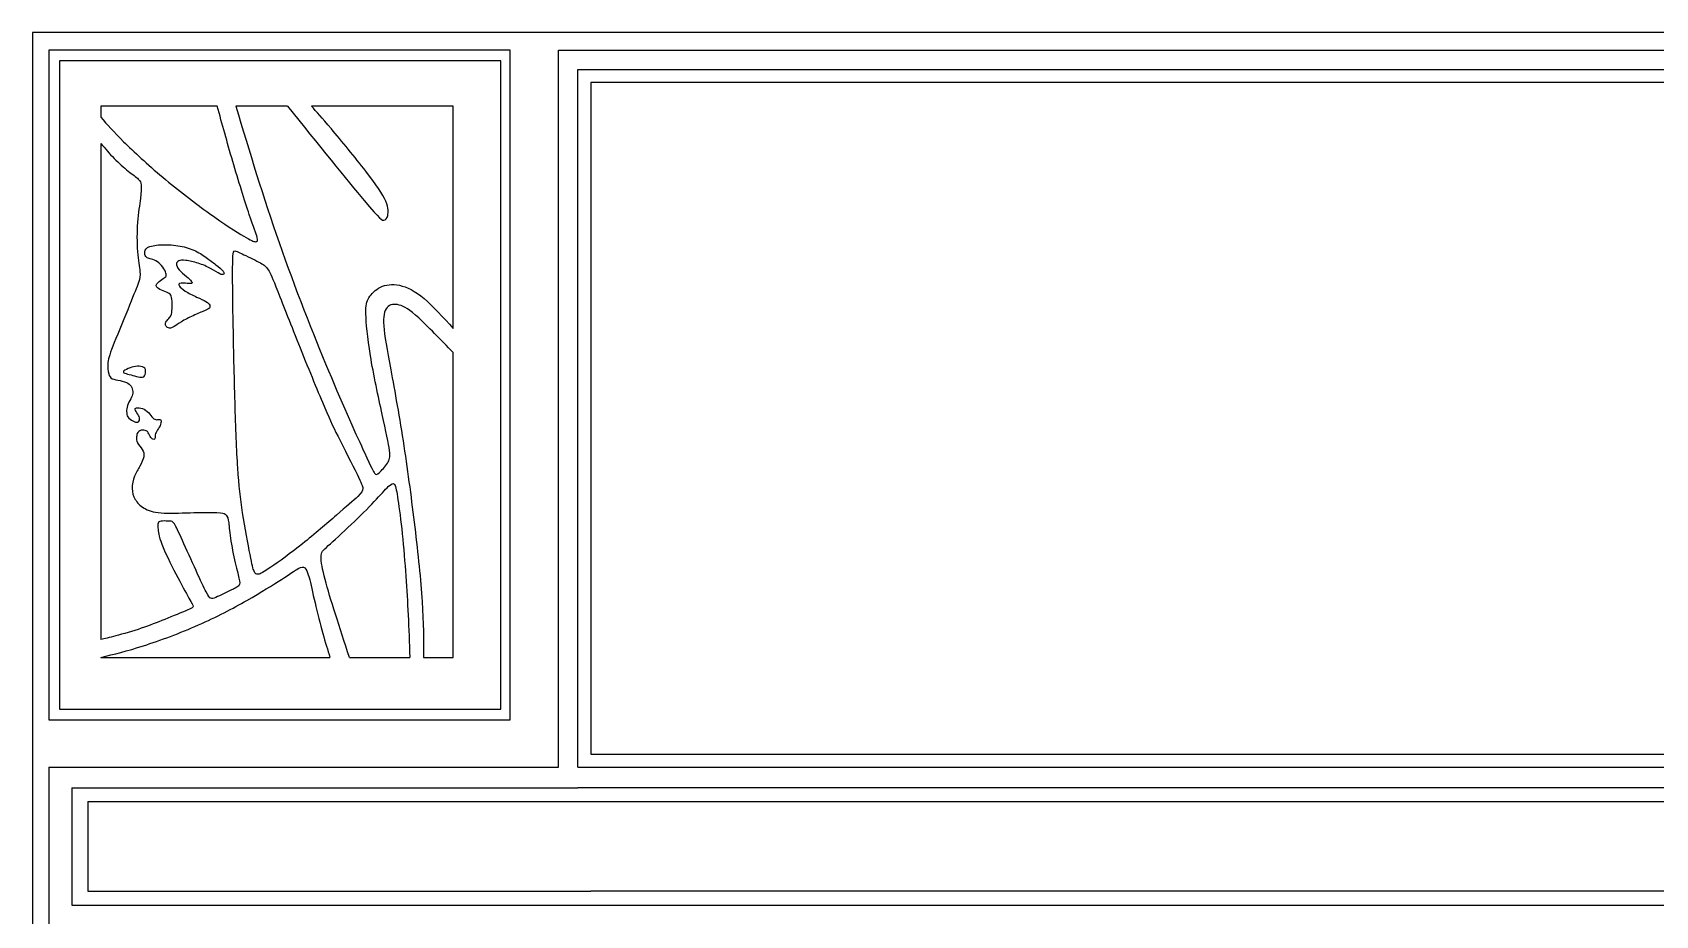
# Model space of a CAD drawing. Extents: x 0 to 80.9, y -7.4 to 60.
# Drawn here: x 0 to 19.25, y 49.53 to 60 of the extents above; entities that cross this region are included whole.
import ezdxf

# ---------------------------------------------------------------- set-up
doc = ezdxf.new("R2010")
doc.units = 0
doc.header["$MEASUREMENT"] = 0
doc.layers.add('LAYER_1', color=7, linetype='CONTINUOUS')

msp = doc.modelspace()

# ---------------------------------------------------------------- linework, layer by layer
at = {"layer": 'LAYER_1'}
for points in [[(0, 0), (38.497, 0), (38.497, 60.005), (0, 60.005), (0, 0)], [(0.196, 51.853), (5.665, 51.853), (5.665, 59.795), (0.196, 59.795), (0.196, 51.853)], [(0.322, 51.978), (5.554, 51.978), (5.554, 59.67), (0.322, 59.67), (0.322, 51.978)], [(6.623, 51.444), (31.795, 51.444), (31.795, 59.412), (6.623, 59.412), (6.623, 51.444)]]:
    msp.add_lwpolyline(points, close=True, dxfattribs=at)
for points in [[(6.237, 51.291), (6.237, 51.291), (6.237, 59.795), (6.237, 59.795)], [(6.237, 59.795), (6.237, 59.795), (32.199, 59.795), (32.199, 59.795)], [(6.468, 51.291), (6.468, 51.291), (6.468, 59.564), (6.468, 59.564)], [(6.468, 59.564), (6.468, 59.564), (31.968, 59.564), (31.968, 59.564)], [(3.026, 59.13), (3.026, 59.13), (2.411, 59.13), (2.411, 59.13)], [(0.811, 58.688), (0.811, 58.688), (0.811, 52.803), (0.811, 52.803)], [(0.811, 52.593), (0.811, 52.593), (3.528, 52.593), (3.528, 52.593)], [(3.76, 52.593), (3.76, 52.593), (4.475, 52.593), (4.475, 52.593)], [(0.196, 51.291), (0.196, 51.291), (6.237, 51.291), (6.237, 51.291)], [(0.196, 51.291), (0.196, 51.291), (0.196, 49.409), (0.196, 49.409)], [(6.468, 51.291), (6.468, 51.291), (31.968, 51.291), (31.968, 51.291)], [(0.467, 51.046), (0.467, 51.046), (6.237, 51.046), (6.237, 51.046)], [(0.467, 51.046), (0.467, 51.046), (0.467, 49.653), (0.467, 49.653)], [(6.237, 51.046), (6.237, 51.046), (6.468, 51.046), (6.468, 51.046)], [(31.968, 51.046), (31.968, 51.046), (6.468, 51.046), (6.468, 51.046)], [(0.656, 50.884), (0.656, 50.884), (0.656, 49.818), (0.656, 49.818)], [(6.623, 50.879), (6.623, 50.879), (0.656, 50.879), (0.656, 50.879)], [(6.623, 50.884), (6.623, 50.884), (31.795, 50.884), (31.795, 50.884)], [(6.623, 50.884), (6.623, 50.884), (6.623, 50.879), (6.623, 50.879)], [(0.656, 49.818), (0.656, 49.818), (6.064, 49.818), (6.064, 49.818)], [(6.064, 49.818), (6.064, 49.818), (6.623, 49.818), (6.623, 49.818)], [(31.795, 49.818), (31.795, 49.818), (6.623, 49.818), (6.623, 49.818)], [(0.467, 49.653), (0.467, 49.653), (6.237, 49.653), (6.237, 49.653)], [(6.237, 49.653), (6.237, 49.653), (6.468, 49.653), (6.468, 49.653)], [(6.468, 49.653), (6.468, 49.653), (31.968, 49.653), (31.968, 49.653)]]:
    msp.add_open_spline(points, degree=3, dxfattribs=at)
for points, knots in [([(2.191, 59.13), (2.191, 59.13), (0.811, 59.13), (0.811, 59.13), (0.811, 59.13), (0.811, 59.13), (0.811, 58.999), (0.811, 58.999)], [0, 0, 0, 0, 0.333333, 0.333333, 0.333333, 0.333333, 1, 1, 1, 1]), ([(0.811, 58.999), (0.886, 58.913), (0.962, 58.827), (1.081, 58.709), (1.081, 58.709), (1.2, 58.591), (1.363, 58.44), (1.545, 58.288), (1.545, 58.288), (1.727, 58.135), (1.928, 57.98), (2.1, 57.857), (2.1, 57.857), (2.273, 57.733), (2.417, 57.641), (2.505, 57.589), (2.505, 57.589), (2.593, 57.537), (2.624, 57.524), (2.645, 57.523), (2.645, 57.523), (2.666, 57.522), (2.677, 57.533), (2.666, 57.574), (2.666, 57.574), (2.656, 57.616), (2.624, 57.69), (2.571, 57.847), (2.571, 57.847), (2.518, 58.005), (2.442, 58.248), (2.375, 58.476), (2.375, 58.476), (2.309, 58.704), (2.25, 58.917), (2.191, 59.13)], [0, 0, 0, 0, 0.1, 0.1, 0.1, 0.1, 0.2, 0.2, 0.2, 0.2, 0.3, 0.3, 0.3, 0.3, 0.4, 0.4, 0.4, 0.4, 0.5, 0.5, 0.5, 0.5, 0.6, 0.6, 0.6, 0.6, 0.7, 0.7, 0.7, 0.7, 0.8, 0.8, 0.8, 0.8, 1, 1, 1, 1]), ([(2.411, 59.13), (2.574, 58.591), (2.737, 58.051), (2.925, 57.512), (2.925, 57.512), (3.114, 56.972), (3.327, 56.433), (3.511, 55.992), (3.511, 55.992), (3.695, 55.552), (3.85, 55.211), (3.937, 55.022), (3.937, 55.022), (4.023, 54.833), (4.042, 54.795), (4.058, 54.776), (4.058, 54.776), (4.074, 54.757), (4.086, 54.757), (4.113, 54.783), (4.113, 54.783), (4.141, 54.808), (4.182, 54.858), (4.209, 54.897), (4.209, 54.897), (4.235, 54.935), (4.245, 54.962), (4.235, 55.046), (4.235, 55.046), (4.224, 55.13), (4.193, 55.27), (4.148, 55.475), (4.148, 55.475), (4.103, 55.68), (4.044, 55.95), (4.008, 56.17), (4.008, 56.17), (3.971, 56.391), (3.957, 56.562), (3.954, 56.668), (3.954, 56.668), (3.952, 56.773), (3.963, 56.813), (3.991, 56.858), (3.991, 56.858), (4.019, 56.903), (4.065, 56.953), (4.127, 56.984), (4.127, 56.984), (4.189, 57.014), (4.266, 57.024), (4.353, 57.006), (4.353, 57.006), (4.44, 56.987), (4.536, 56.939), (4.644, 56.849), (4.644, 56.849), (4.751, 56.759), (4.87, 56.627), (4.99, 56.495)], [0, 0, 0, 0, 0.0625, 0.0625, 0.0625, 0.0625, 0.125, 0.125, 0.125, 0.125, 0.1875, 0.1875, 0.1875, 0.1875, 0.25, 0.25, 0.25, 0.25, 0.3125, 0.3125, 0.3125, 0.3125, 0.375, 0.375, 0.375, 0.375, 0.4375, 0.4375, 0.4375, 0.4375, 0.5, 0.5, 0.5, 0.5, 0.5625, 0.5625, 0.5625, 0.5625, 0.625, 0.625, 0.625, 0.625, 0.6875, 0.6875, 0.6875, 0.6875, 0.75, 0.75, 0.75, 0.75, 0.8125, 0.8125, 0.8125, 0.8125, 0.875, 0.875, 0.875, 0.875, 1, 1, 1, 1]), ([(3.026, 59.13), (3.383, 58.685), (3.741, 58.24), (3.932, 58.012), (3.932, 58.012), (4.124, 57.784), (4.149, 57.773), (4.169, 57.777), (4.169, 57.777), (4.189, 57.782), (4.203, 57.8), (4.213, 57.835), (4.213, 57.835), (4.222, 57.869), (4.226, 57.92), (4.19, 58.002), (4.19, 58.002), (4.153, 58.085), (4.076, 58.2), (3.952, 58.36), (3.952, 58.36), (3.829, 58.52), (3.66, 58.725), (3.545, 58.861), (3.545, 58.861), (3.43, 58.997), (3.369, 59.064), (3.308, 59.13)], [0, 0, 0, 0, 0.125, 0.125, 0.125, 0.125, 0.25, 0.25, 0.25, 0.25, 0.375, 0.375, 0.375, 0.375, 0.5, 0.5, 0.5, 0.5, 0.625, 0.625, 0.625, 0.625, 0.75, 0.75, 0.75, 0.75, 1, 1, 1, 1]), ([(4.99, 56.495), (4.99, 56.495), (4.99, 59.13), (4.99, 59.13), (4.99, 59.13), (4.99, 59.13), (3.308, 59.13), (3.308, 59.13)], [0, 0, 0, 0, 0.333333, 0.333333, 0.333333, 0.333333, 1, 1, 1, 1]), ([(0.811, 58.688), (0.862, 58.628), (0.913, 58.567), (0.968, 58.51), (0.968, 58.51), (1.024, 58.454), (1.085, 58.402), (1.136, 58.36), (1.136, 58.36), (1.187, 58.319), (1.229, 58.289), (1.254, 58.266), (1.254, 58.266), (1.278, 58.243), (1.286, 58.227), (1.289, 58.194), (1.289, 58.194), (1.292, 58.161), (1.291, 58.111), (1.281, 58.037), (1.281, 58.037), (1.272, 57.962), (1.254, 57.864), (1.246, 57.751), (1.246, 57.751), (1.237, 57.638), (1.238, 57.511), (1.246, 57.407), (1.246, 57.407), (1.254, 57.303), (1.269, 57.222), (1.274, 57.169), (1.274, 57.169), (1.279, 57.117), (1.275, 57.091), (1.257, 57.038), (1.257, 57.038), (1.238, 56.985), (1.206, 56.903), (1.151, 56.769), (1.151, 56.769), (1.096, 56.635), (1.019, 56.449), (0.97, 56.326), (0.97, 56.326), (0.922, 56.204), (0.902, 56.144), (0.895, 56.09), (0.895, 56.09), (0.889, 56.036), (0.897, 55.988), (0.905, 55.956), (0.905, 55.956), (0.913, 55.924), (0.923, 55.909), (0.945, 55.898), (0.945, 55.898), (0.968, 55.888), (1.003, 55.883), (1.039, 55.875), (1.039, 55.875), (1.074, 55.868), (1.11, 55.859), (1.133, 55.845), (1.133, 55.845), (1.157, 55.832), (1.168, 55.816), (1.177, 55.795), (1.177, 55.795), (1.186, 55.775), (1.192, 55.751), (1.19, 55.728), (1.19, 55.728), (1.188, 55.706), (1.178, 55.685), (1.165, 55.66), (1.165, 55.66), (1.152, 55.635), (1.136, 55.605), (1.127, 55.579), (1.127, 55.579), (1.118, 55.553), (1.116, 55.53), (1.117, 55.508), (1.117, 55.508), (1.117, 55.485), (1.12, 55.463), (1.133, 55.444), (1.133, 55.444), (1.145, 55.426), (1.167, 55.41), (1.189, 55.398), (1.189, 55.398), (1.211, 55.386), (1.233, 55.378), (1.248, 55.382), (1.248, 55.382), (1.264, 55.387), (1.272, 55.405), (1.271, 55.422), (1.271, 55.422), (1.271, 55.439), (1.261, 55.456), (1.249, 55.476), (1.249, 55.476), (1.236, 55.497), (1.221, 55.521), (1.219, 55.535), (1.219, 55.535), (1.216, 55.549), (1.228, 55.553), (1.248, 55.553), (1.248, 55.553), (1.269, 55.553), (1.298, 55.549), (1.324, 55.536), (1.324, 55.536), (1.349, 55.523), (1.371, 55.501), (1.39, 55.479), (1.39, 55.479), (1.408, 55.457), (1.422, 55.435), (1.438, 55.424), (1.438, 55.424), (1.454, 55.412), (1.471, 55.411), (1.485, 55.413), (1.485, 55.413), (1.5, 55.414), (1.512, 55.418), (1.52, 55.413), (1.52, 55.413), (1.527, 55.408), (1.529, 55.393), (1.524, 55.373), (1.524, 55.373), (1.52, 55.353), (1.508, 55.328), (1.495, 55.306), (1.495, 55.306), (1.481, 55.284), (1.465, 55.266), (1.46, 55.247), (1.46, 55.247), (1.454, 55.228), (1.458, 55.209), (1.455, 55.196), (1.455, 55.196), (1.452, 55.183), (1.441, 55.176), (1.429, 55.179), (1.429, 55.179), (1.417, 55.182), (1.404, 55.196), (1.394, 55.214), (1.394, 55.214), (1.384, 55.232), (1.378, 55.255), (1.363, 55.27), (1.363, 55.27), (1.348, 55.284), (1.325, 55.291), (1.304, 55.289), (1.304, 55.289), (1.282, 55.287), (1.262, 55.276), (1.251, 55.261), (1.251, 55.261), (1.239, 55.247), (1.236, 55.228), (1.235, 55.207), (1.235, 55.207), (1.233, 55.186), (1.233, 55.163), (1.246, 55.138), (1.246, 55.138), (1.259, 55.113), (1.285, 55.086), (1.302, 55.059), (1.302, 55.059), (1.319, 55.032), (1.326, 55.006), (1.32, 54.973), (1.32, 54.973), (1.314, 54.939), (1.294, 54.899), (1.272, 54.86), (1.272, 54.86), (1.251, 54.822), (1.228, 54.787), (1.211, 54.742), (1.211, 54.742), (1.193, 54.698), (1.182, 54.645), (1.182, 54.596), (1.182, 54.596), (1.183, 54.548), (1.196, 54.505), (1.219, 54.466), (1.219, 54.466), (1.242, 54.427), (1.275, 54.391), (1.323, 54.363), (1.323, 54.363), (1.37, 54.335), (1.432, 54.314), (1.525, 54.307), (1.525, 54.307), (1.619, 54.299), (1.745, 54.306), (1.869, 54.309), (1.869, 54.309), (1.993, 54.312), (2.117, 54.312), (2.186, 54.31), (2.186, 54.31), (2.256, 54.308), (2.272, 54.304), (2.286, 54.292), (2.286, 54.292), (2.301, 54.28), (2.314, 54.26), (2.322, 54.221), (2.322, 54.221), (2.33, 54.182), (2.332, 54.125), (2.344, 54.04), (2.344, 54.04), (2.355, 53.955), (2.376, 53.843), (2.397, 53.749), (2.397, 53.749), (2.418, 53.655), (2.439, 53.579), (2.449, 53.531), (2.449, 53.531), (2.46, 53.484), (2.46, 53.465), (2.453, 53.451), (2.453, 53.451), (2.446, 53.438), (2.433, 53.429), (2.402, 53.413), (2.402, 53.413), (2.371, 53.397), (2.323, 53.373), (2.28, 53.353), (2.28, 53.353), (2.237, 53.332), (2.199, 53.315), (2.173, 53.304), (2.173, 53.304), (2.146, 53.293), (2.13, 53.288), (2.116, 53.294), (2.116, 53.294), (2.101, 53.3), (2.088, 53.317), (2.06, 53.369), (2.06, 53.369), (2.033, 53.421), (1.992, 53.509), (1.94, 53.623), (1.94, 53.623), (1.888, 53.738), (1.824, 53.879), (1.778, 53.98), (1.778, 53.98), (1.732, 54.082), (1.704, 54.144), (1.684, 54.175), (1.684, 54.175), (1.664, 54.206), (1.653, 54.207), (1.628, 54.208), (1.628, 54.208), (1.603, 54.21), (1.566, 54.211), (1.541, 54.21), (1.541, 54.21), (1.516, 54.208), (1.503, 54.205), (1.496, 54.195), (1.496, 54.195), (1.488, 54.184), (1.486, 54.167), (1.488, 54.128), (1.488, 54.128), (1.49, 54.09), (1.497, 54.032), (1.534, 53.935), (1.534, 53.935), (1.571, 53.838), (1.639, 53.703), (1.701, 53.583), (1.701, 53.583), (1.763, 53.463), (1.82, 53.357), (1.855, 53.295), (1.855, 53.295), (1.89, 53.232), (1.903, 53.212), (1.905, 53.198), (1.905, 53.198), (1.906, 53.185), (1.894, 53.177), (1.834, 53.152), (1.834, 53.152), (1.774, 53.126), (1.665, 53.082), (1.569, 53.044), (1.569, 53.044), (1.474, 53.005), (1.391, 52.971), (1.291, 52.938), (1.291, 52.938), (1.19, 52.904), (1.072, 52.871), (0.989, 52.849), (0.989, 52.849), (0.906, 52.826), (0.859, 52.815), (0.811, 52.803)], [0, 0, 0, 0, 0.012195, 0.012195, 0.012195, 0.012195, 0.02439, 0.02439, 0.02439, 0.02439, 0.036585, 0.036585, 0.036585, 0.036585, 0.04878, 0.04878, 0.04878, 0.04878, 0.060976, 0.060976, 0.060976, 0.060976, 0.073171, 0.073171, 0.073171, 0.073171, 0.085366, 0.085366, 0.085366, 0.085366, 0.097561, 0.097561, 0.097561, 0.097561, 0.109756, 0.109756, 0.109756, 0.109756, 0.121951, 0.121951, 0.121951, 0.121951, 0.134146, 0.134146, 0.134146, 0.134146, 0.146341, 0.146341, 0.146341, 0.146341, 0.158537, 0.158537, 0.158537, 0.158537, 0.170732, 0.170732, 0.170732, 0.170732, 0.182927, 0.182927, 0.182927, 0.182927, 0.195122, 0.195122, 0.195122, 0.195122, 0.207317, 0.207317, 0.207317, 0.207317, 0.219512, 0.219512, 0.219512, 0.219512, 0.231707, 0.231707, 0.231707, 0.231707, 0.243902, 0.243902, 0.243902, 0.243902, 0.256098, 0.256098, 0.256098, 0.256098, 0.268293, 0.268293, 0.268293, 0.268293, 0.280488, 0.280488, 0.280488, 0.280488, 0.292683, 0.292683, 0.292683, 0.292683, 0.304878, 0.304878, 0.304878, 0.304878, 0.317073, 0.317073, 0.317073, 0.317073, 0.329268, 0.329268, 0.329268, 0.329268, 0.341463, 0.341463, 0.341463, 0.341463, 0.353659, 0.353659, 0.353659, 0.353659, 0.365854, 0.365854, 0.365854, 0.365854, 0.378049, 0.378049, 0.378049, 0.378049, 0.390244, 0.390244, 0.390244, 0.390244, 0.402439, 0.402439, 0.402439, 0.402439, 0.414634, 0.414634, 0.414634, 0.414634, 0.426829, 0.426829, 0.426829, 0.426829, 0.439024, 0.439024, 0.439024, 0.439024, 0.45122, 0.45122, 0.45122, 0.45122, 0.463415, 0.463415, 0.463415, 0.463415, 0.47561, 0.47561, 0.47561, 0.47561, 0.487805, 0.487805, 0.487805, 0.487805, 0.5, 0.5, 0.5, 0.5, 0.512195, 0.512195, 0.512195, 0.512195, 0.52439, 0.52439, 0.52439, 0.52439, 0.536585, 0.536585, 0.536585, 0.536585, 0.54878, 0.54878, 0.54878, 0.54878, 0.560976, 0.560976, 0.560976, 0.560976, 0.573171, 0.573171, 0.573171, 0.573171, 0.585366, 0.585366, 0.585366, 0.585366, 0.597561, 0.597561, 0.597561, 0.597561, 0.609756, 0.609756, 0.609756, 0.609756, 0.621951, 0.621951, 0.621951, 0.621951, 0.634146, 0.634146, 0.634146, 0.634146, 0.646341, 0.646341, 0.646341, 0.646341, 0.658537, 0.658537, 0.658537, 0.658537, 0.670732, 0.670732, 0.670732, 0.670732, 0.682927, 0.682927, 0.682927, 0.682927, 0.695122, 0.695122, 0.695122, 0.695122, 0.707317, 0.707317, 0.707317, 0.707317, 0.719512, 0.719512, 0.719512, 0.719512, 0.731707, 0.731707, 0.731707, 0.731707, 0.743902, 0.743902, 0.743902, 0.743902, 0.756098, 0.756098, 0.756098, 0.756098, 0.768293, 0.768293, 0.768293, 0.768293, 0.780488, 0.780488, 0.780488, 0.780488, 0.792683, 0.792683, 0.792683, 0.792683, 0.804878, 0.804878, 0.804878, 0.804878, 0.817073, 0.817073, 0.817073, 0.817073, 0.829268, 0.829268, 0.829268, 0.829268, 0.841463, 0.841463, 0.841463, 0.841463, 0.853659, 0.853659, 0.853659, 0.853659, 0.865854, 0.865854, 0.865854, 0.865854, 0.878049, 0.878049, 0.878049, 0.878049, 0.890244, 0.890244, 0.890244, 0.890244, 0.902439, 0.902439, 0.902439, 0.902439, 0.914634, 0.914634, 0.914634, 0.914634, 0.926829, 0.926829, 0.926829, 0.926829, 0.939024, 0.939024, 0.939024, 0.939024, 0.95122, 0.95122, 0.95122, 0.95122, 0.963415, 0.963415, 0.963415, 0.963415, 0.97561, 0.97561, 0.97561, 0.97561, 1, 1, 1, 1]), ([(2.059, 57.336), (2.016, 57.366), (1.969, 57.398), (1.913, 57.423), (1.913, 57.423), (1.857, 57.447), (1.793, 57.465), (1.725, 57.475), (1.725, 57.475), (1.656, 57.486), (1.583, 57.489), (1.519, 57.486), (1.519, 57.486), (1.454, 57.482), (1.397, 57.472), (1.366, 57.454), (1.366, 57.454), (1.335, 57.435), (1.329, 57.409), (1.331, 57.388), (1.331, 57.388), (1.332, 57.366), (1.341, 57.35), (1.352, 57.339), (1.352, 57.339), (1.363, 57.329), (1.377, 57.325), (1.397, 57.319), (1.397, 57.319), (1.416, 57.314), (1.441, 57.308), (1.465, 57.295), (1.465, 57.295), (1.489, 57.282), (1.512, 57.263), (1.532, 57.24), (1.532, 57.24), (1.553, 57.216), (1.569, 57.189), (1.578, 57.167), (1.578, 57.167), (1.587, 57.145), (1.588, 57.128), (1.586, 57.119), (1.586, 57.119), (1.584, 57.109), (1.579, 57.107), (1.563, 57.096), (1.563, 57.096), (1.548, 57.085), (1.522, 57.065), (1.504, 57.051), (1.504, 57.051), (1.486, 57.036), (1.475, 57.027), (1.47, 57.017), (1.47, 57.017), (1.465, 57.007), (1.466, 56.996), (1.475, 56.984), (1.475, 56.984), (1.485, 56.973), (1.503, 56.961), (1.529, 56.949), (1.529, 56.949), (1.554, 56.937), (1.587, 56.926), (1.607, 56.915), (1.607, 56.915), (1.628, 56.905), (1.638, 56.895), (1.645, 56.876), (1.645, 56.876), (1.651, 56.857), (1.656, 56.827), (1.657, 56.79), (1.657, 56.79), (1.658, 56.753), (1.656, 56.708), (1.652, 56.681), (1.652, 56.681), (1.649, 56.654), (1.644, 56.645), (1.634, 56.633), (1.634, 56.633), (1.624, 56.62), (1.608, 56.604), (1.597, 56.589), (1.597, 56.589), (1.586, 56.575), (1.579, 56.562), (1.577, 56.55), (1.577, 56.55), (1.576, 56.538), (1.58, 56.527), (1.588, 56.517), (1.588, 56.517), (1.596, 56.508), (1.609, 56.5), (1.624, 56.499), (1.624, 56.499), (1.64, 56.497), (1.66, 56.503), (1.682, 56.516), (1.682, 56.516), (1.704, 56.529), (1.728, 56.55), (1.766, 56.573), (1.766, 56.573), (1.804, 56.596), (1.855, 56.622), (1.906, 56.645), (1.906, 56.645), (1.957, 56.669), (2.009, 56.69), (2.042, 56.705), (2.042, 56.705), (2.075, 56.719), (2.09, 56.726), (2.098, 56.736), (2.098, 56.736), (2.106, 56.746), (2.107, 56.758), (2.102, 56.771), (2.102, 56.771), (2.096, 56.784), (2.083, 56.798), (2.058, 56.813), (2.058, 56.813), (2.032, 56.829), (1.993, 56.846), (1.947, 56.867), (1.947, 56.867), (1.901, 56.888), (1.848, 56.914), (1.811, 56.937), (1.811, 56.937), (1.774, 56.961), (1.753, 56.983), (1.743, 56.996), (1.743, 56.996), (1.732, 57.01), (1.733, 57.015), (1.736, 57.019), (1.736, 57.019), (1.739, 57.024), (1.745, 57.03), (1.763, 57.031), (1.763, 57.031), (1.781, 57.032), (1.811, 57.03), (1.835, 57.028), (1.835, 57.028), (1.859, 57.027), (1.877, 57.026), (1.886, 57.028), (1.886, 57.028), (1.896, 57.031), (1.896, 57.036), (1.89, 57.046), (1.89, 57.046), (1.884, 57.057), (1.87, 57.073), (1.846, 57.094), (1.846, 57.094), (1.821, 57.116), (1.784, 57.144), (1.758, 57.171), (1.758, 57.171), (1.731, 57.198), (1.714, 57.225), (1.71, 57.247), (1.71, 57.247), (1.707, 57.269), (1.716, 57.286), (1.734, 57.295), (1.734, 57.295), (1.752, 57.305), (1.779, 57.306), (1.819, 57.301), (1.819, 57.301), (1.859, 57.296), (1.913, 57.285), (1.966, 57.268), (1.966, 57.268), (2.018, 57.251), (2.069, 57.228), (2.113, 57.205), (2.113, 57.205), (2.158, 57.181), (2.197, 57.156), (2.222, 57.143), (2.222, 57.143), (2.247, 57.13), (2.258, 57.13), (2.266, 57.135), (2.266, 57.135), (2.273, 57.141), (2.276, 57.153), (2.261, 57.173), (2.261, 57.173), (2.246, 57.193), (2.212, 57.222), (2.176, 57.25), (2.176, 57.25), (2.14, 57.278), (2.102, 57.306), (2.059, 57.336)], [0, 0, 0, 0, 0.018868, 0.018868, 0.018868, 0.018868, 0.037736, 0.037736, 0.037736, 0.037736, 0.056604, 0.056604, 0.056604, 0.056604, 0.075472, 0.075472, 0.075472, 0.075472, 0.09434, 0.09434, 0.09434, 0.09434, 0.113208, 0.113208, 0.113208, 0.113208, 0.132075, 0.132075, 0.132075, 0.132075, 0.150943, 0.150943, 0.150943, 0.150943, 0.169811, 0.169811, 0.169811, 0.169811, 0.188679, 0.188679, 0.188679, 0.188679, 0.207547, 0.207547, 0.207547, 0.207547, 0.226415, 0.226415, 0.226415, 0.226415, 0.245283, 0.245283, 0.245283, 0.245283, 0.264151, 0.264151, 0.264151, 0.264151, 0.283019, 0.283019, 0.283019, 0.283019, 0.301887, 0.301887, 0.301887, 0.301887, 0.320755, 0.320755, 0.320755, 0.320755, 0.339623, 0.339623, 0.339623, 0.339623, 0.358491, 0.358491, 0.358491, 0.358491, 0.377358, 0.377358, 0.377358, 0.377358, 0.396226, 0.396226, 0.396226, 0.396226, 0.415094, 0.415094, 0.415094, 0.415094, 0.433962, 0.433962, 0.433962, 0.433962, 0.45283, 0.45283, 0.45283, 0.45283, 0.471698, 0.471698, 0.471698, 0.471698, 0.490566, 0.490566, 0.490566, 0.490566, 0.509434, 0.509434, 0.509434, 0.509434, 0.528302, 0.528302, 0.528302, 0.528302, 0.54717, 0.54717, 0.54717, 0.54717, 0.566038, 0.566038, 0.566038, 0.566038, 0.584906, 0.584906, 0.584906, 0.584906, 0.603774, 0.603774, 0.603774, 0.603774, 0.622642, 0.622642, 0.622642, 0.622642, 0.641509, 0.641509, 0.641509, 0.641509, 0.660377, 0.660377, 0.660377, 0.660377, 0.679245, 0.679245, 0.679245, 0.679245, 0.698113, 0.698113, 0.698113, 0.698113, 0.716981, 0.716981, 0.716981, 0.716981, 0.735849, 0.735849, 0.735849, 0.735849, 0.754717, 0.754717, 0.754717, 0.754717, 0.773585, 0.773585, 0.773585, 0.773585, 0.792453, 0.792453, 0.792453, 0.792453, 0.811321, 0.811321, 0.811321, 0.811321, 0.830189, 0.830189, 0.830189, 0.830189, 0.849057, 0.849057, 0.849057, 0.849057, 0.867925, 0.867925, 0.867925, 0.867925, 0.886792, 0.886792, 0.886792, 0.886792, 0.90566, 0.90566, 0.90566, 0.90566, 0.924528, 0.924528, 0.924528, 0.924528, 0.943396, 0.943396, 0.943396, 0.943396, 0.962264, 0.962264, 0.962264, 0.962264, 1, 1, 1, 1]), ([(3.438, 55.62), (3.359, 55.808), (3.239, 56.101), (3.135, 56.361), (3.135, 56.361), (3.031, 56.621), (2.943, 56.849), (2.888, 56.987), (2.888, 56.987), (2.833, 57.124), (2.811, 57.171), (2.788, 57.203), (2.788, 57.203), (2.764, 57.235), (2.739, 57.252), (2.683, 57.282), (2.683, 57.282), (2.627, 57.312), (2.54, 57.354), (2.487, 57.379), (2.487, 57.379), (2.434, 57.405), (2.414, 57.412), (2.4, 57.414), (2.4, 57.414), (2.386, 57.416), (2.377, 57.413), (2.375, 57.28), (2.375, 57.28), (2.372, 57.147), (2.375, 56.885), (2.38, 56.58), (2.38, 56.58), (2.386, 56.274), (2.393, 55.926), (2.402, 55.619), (2.402, 55.619), (2.411, 55.312), (2.421, 55.047), (2.435, 54.839), (2.435, 54.839), (2.448, 54.63), (2.465, 54.48), (2.492, 54.306), (2.492, 54.306), (2.519, 54.132), (2.557, 53.934), (2.581, 53.812), (2.581, 53.812), (2.605, 53.689), (2.616, 53.642), (2.628, 53.614), (2.628, 53.614), (2.64, 53.585), (2.653, 53.574), (2.678, 53.578), (2.678, 53.578), (2.702, 53.583), (2.738, 53.602), (2.827, 53.663), (2.827, 53.663), (2.917, 53.724), (3.06, 53.827), (3.203, 53.941), (3.203, 53.941), (3.346, 54.055), (3.49, 54.18), (3.605, 54.28), (3.605, 54.28), (3.721, 54.379), (3.809, 54.455), (3.858, 54.502), (3.858, 54.502), (3.907, 54.55), (3.917, 54.57), (3.917, 54.596), (3.917, 54.596), (3.916, 54.622), (3.905, 54.654), (3.849, 54.767), (3.849, 54.767), (3.793, 54.88), (3.693, 55.074), (3.624, 55.212), (3.624, 55.212), (3.555, 55.35), (3.517, 55.432), (3.438, 55.62)], [0, 0, 0, 0, 0.043478, 0.043478, 0.043478, 0.043478, 0.086957, 0.086957, 0.086957, 0.086957, 0.130435, 0.130435, 0.130435, 0.130435, 0.173913, 0.173913, 0.173913, 0.173913, 0.217391, 0.217391, 0.217391, 0.217391, 0.26087, 0.26087, 0.26087, 0.26087, 0.304348, 0.304348, 0.304348, 0.304348, 0.347826, 0.347826, 0.347826, 0.347826, 0.391304, 0.391304, 0.391304, 0.391304, 0.434783, 0.434783, 0.434783, 0.434783, 0.478261, 0.478261, 0.478261, 0.478261, 0.521739, 0.521739, 0.521739, 0.521739, 0.565217, 0.565217, 0.565217, 0.565217, 0.608696, 0.608696, 0.608696, 0.608696, 0.652174, 0.652174, 0.652174, 0.652174, 0.695652, 0.695652, 0.695652, 0.695652, 0.73913, 0.73913, 0.73913, 0.73913, 0.782609, 0.782609, 0.782609, 0.782609, 0.826087, 0.826087, 0.826087, 0.826087, 0.869565, 0.869565, 0.869565, 0.869565, 0.913043, 0.913043, 0.913043, 0.913043, 1, 1, 1, 1]), ([(4.99, 56.207), (4.839, 56.364), (4.689, 56.52), (4.581, 56.619), (4.581, 56.619), (4.473, 56.717), (4.408, 56.757), (4.35, 56.772), (4.35, 56.772), (4.291, 56.788), (4.239, 56.78), (4.205, 56.742), (4.205, 56.742), (4.172, 56.704), (4.157, 56.638), (4.166, 56.524), (4.166, 56.524), (4.174, 56.41), (4.205, 56.249), (4.25, 56.003), (4.25, 56.003), (4.295, 55.757), (4.354, 55.427), (4.404, 55.1), (4.404, 55.1), (4.454, 54.774), (4.496, 54.452), (4.534, 54.136), (4.534, 54.136), (4.571, 53.821), (4.605, 53.511), (4.622, 53.255), (4.622, 53.255), (4.638, 52.999), (4.638, 52.796), (4.638, 52.593)], [0, 0, 0, 0, 0.1, 0.1, 0.1, 0.1, 0.2, 0.2, 0.2, 0.2, 0.3, 0.3, 0.3, 0.3, 0.4, 0.4, 0.4, 0.4, 0.5, 0.5, 0.5, 0.5, 0.6, 0.6, 0.6, 0.6, 0.7, 0.7, 0.7, 0.7, 0.8, 0.8, 0.8, 0.8, 1, 1, 1, 1]), ([(4.638, 52.593), (4.638, 52.593), (4.99, 52.593), (4.99, 52.593), (4.99, 52.593), (4.99, 52.593), (4.99, 56.207), (4.99, 56.207)], [0, 0, 0, 0, 0.333333, 0.333333, 0.333333, 0.333333, 1, 1, 1, 1]), ([(1.157, 56.027), (1.186, 56.037), (1.214, 56.044), (1.244, 56.045), (1.244, 56.045), (1.273, 56.046), (1.304, 56.043), (1.322, 56.031), (1.322, 56.031), (1.339, 56.02), (1.343, 56.001), (1.342, 55.979), (1.342, 55.979), (1.341, 55.957), (1.335, 55.932), (1.32, 55.922), (1.32, 55.922), (1.304, 55.911), (1.28, 55.915), (1.253, 55.921), (1.253, 55.921), (1.226, 55.927), (1.198, 55.935), (1.169, 55.942), (1.169, 55.942), (1.141, 55.95), (1.112, 55.956), (1.095, 55.963), (1.095, 55.963), (1.078, 55.97), (1.072, 55.979), (1.084, 55.99), (1.084, 55.99), (1.096, 56.002), (1.127, 56.016), (1.157, 56.027)], [0, 0, 0, 0, 0.1, 0.1, 0.1, 0.1, 0.2, 0.2, 0.2, 0.2, 0.3, 0.3, 0.3, 0.3, 0.4, 0.4, 0.4, 0.4, 0.5, 0.5, 0.5, 0.5, 0.6, 0.6, 0.6, 0.6, 0.7, 0.7, 0.7, 0.7, 0.8, 0.8, 0.8, 0.8, 1, 1, 1, 1]), ([(3.76, 52.593), (3.701, 52.771), (3.643, 52.948), (3.593, 53.106), (3.593, 53.106), (3.542, 53.264), (3.501, 53.402), (3.47, 53.518), (3.47, 53.518), (3.44, 53.634), (3.421, 53.729), (3.422, 53.785), (3.422, 53.785), (3.423, 53.841), (3.444, 53.86), (3.508, 53.918), (3.508, 53.918), (3.572, 53.975), (3.678, 54.071), (3.78, 54.168), (3.78, 54.168), (3.881, 54.264), (3.977, 54.36), (4.053, 54.44), (4.053, 54.44), (4.128, 54.519), (4.182, 54.582), (4.22, 54.618), (4.22, 54.618), (4.258, 54.655), (4.279, 54.665), (4.294, 54.642), (4.294, 54.642), (4.31, 54.619), (4.32, 54.563), (4.335, 54.463), (4.335, 54.463), (4.35, 54.362), (4.369, 54.218), (4.385, 54.057), (4.385, 54.057), (4.402, 53.896), (4.417, 53.718), (4.428, 53.557), (4.428, 53.557), (4.44, 53.396), (4.448, 53.252), (4.455, 53.094), (4.455, 53.094), (4.463, 52.936), (4.469, 52.764), (4.475, 52.593)], [0, 0, 0, 0, 0.071429, 0.071429, 0.071429, 0.071429, 0.142857, 0.142857, 0.142857, 0.142857, 0.214286, 0.214286, 0.214286, 0.214286, 0.285714, 0.285714, 0.285714, 0.285714, 0.357143, 0.357143, 0.357143, 0.357143, 0.428571, 0.428571, 0.428571, 0.428571, 0.5, 0.5, 0.5, 0.5, 0.571429, 0.571429, 0.571429, 0.571429, 0.642857, 0.642857, 0.642857, 0.642857, 0.714286, 0.714286, 0.714286, 0.714286, 0.785714, 0.785714, 0.785714, 0.785714, 0.857143, 0.857143, 0.857143, 0.857143, 1, 1, 1, 1]), ([(0.811, 52.593), (0.966, 52.631), (1.121, 52.668), (1.317, 52.731), (1.317, 52.731), (1.514, 52.794), (1.752, 52.881), (1.968, 52.977), (1.968, 52.977), (2.183, 53.072), (2.376, 53.174), (2.543, 53.269), (2.543, 53.269), (2.71, 53.365), (2.852, 53.452), (2.953, 53.517), (2.953, 53.517), (3.053, 53.582), (3.112, 53.624), (3.151, 53.646), (3.151, 53.646), (3.191, 53.668), (3.212, 53.67), (3.23, 53.655), (3.23, 53.655), (3.248, 53.641), (3.262, 53.609), (3.281, 53.539), (3.281, 53.539), (3.3, 53.469), (3.323, 53.36), (3.351, 53.24), (3.351, 53.24), (3.379, 53.12), (3.413, 52.988), (3.443, 52.878), (3.443, 52.878), (3.473, 52.769), (3.501, 52.681), (3.528, 52.593)], [0, 0, 0, 0, 0.090909, 0.090909, 0.090909, 0.090909, 0.181818, 0.181818, 0.181818, 0.181818, 0.272727, 0.272727, 0.272727, 0.272727, 0.363636, 0.363636, 0.363636, 0.363636, 0.454545, 0.454545, 0.454545, 0.454545, 0.545455, 0.545455, 0.545455, 0.545455, 0.636364, 0.636364, 0.636364, 0.636364, 0.727273, 0.727273, 0.727273, 0.727273, 0.818182, 0.818182, 0.818182, 0.818182, 1, 1, 1, 1])]:
    msp.add_open_spline(points, degree=3, knots=knots, dxfattribs=at)

doc.saveas('drawing.dxf')
